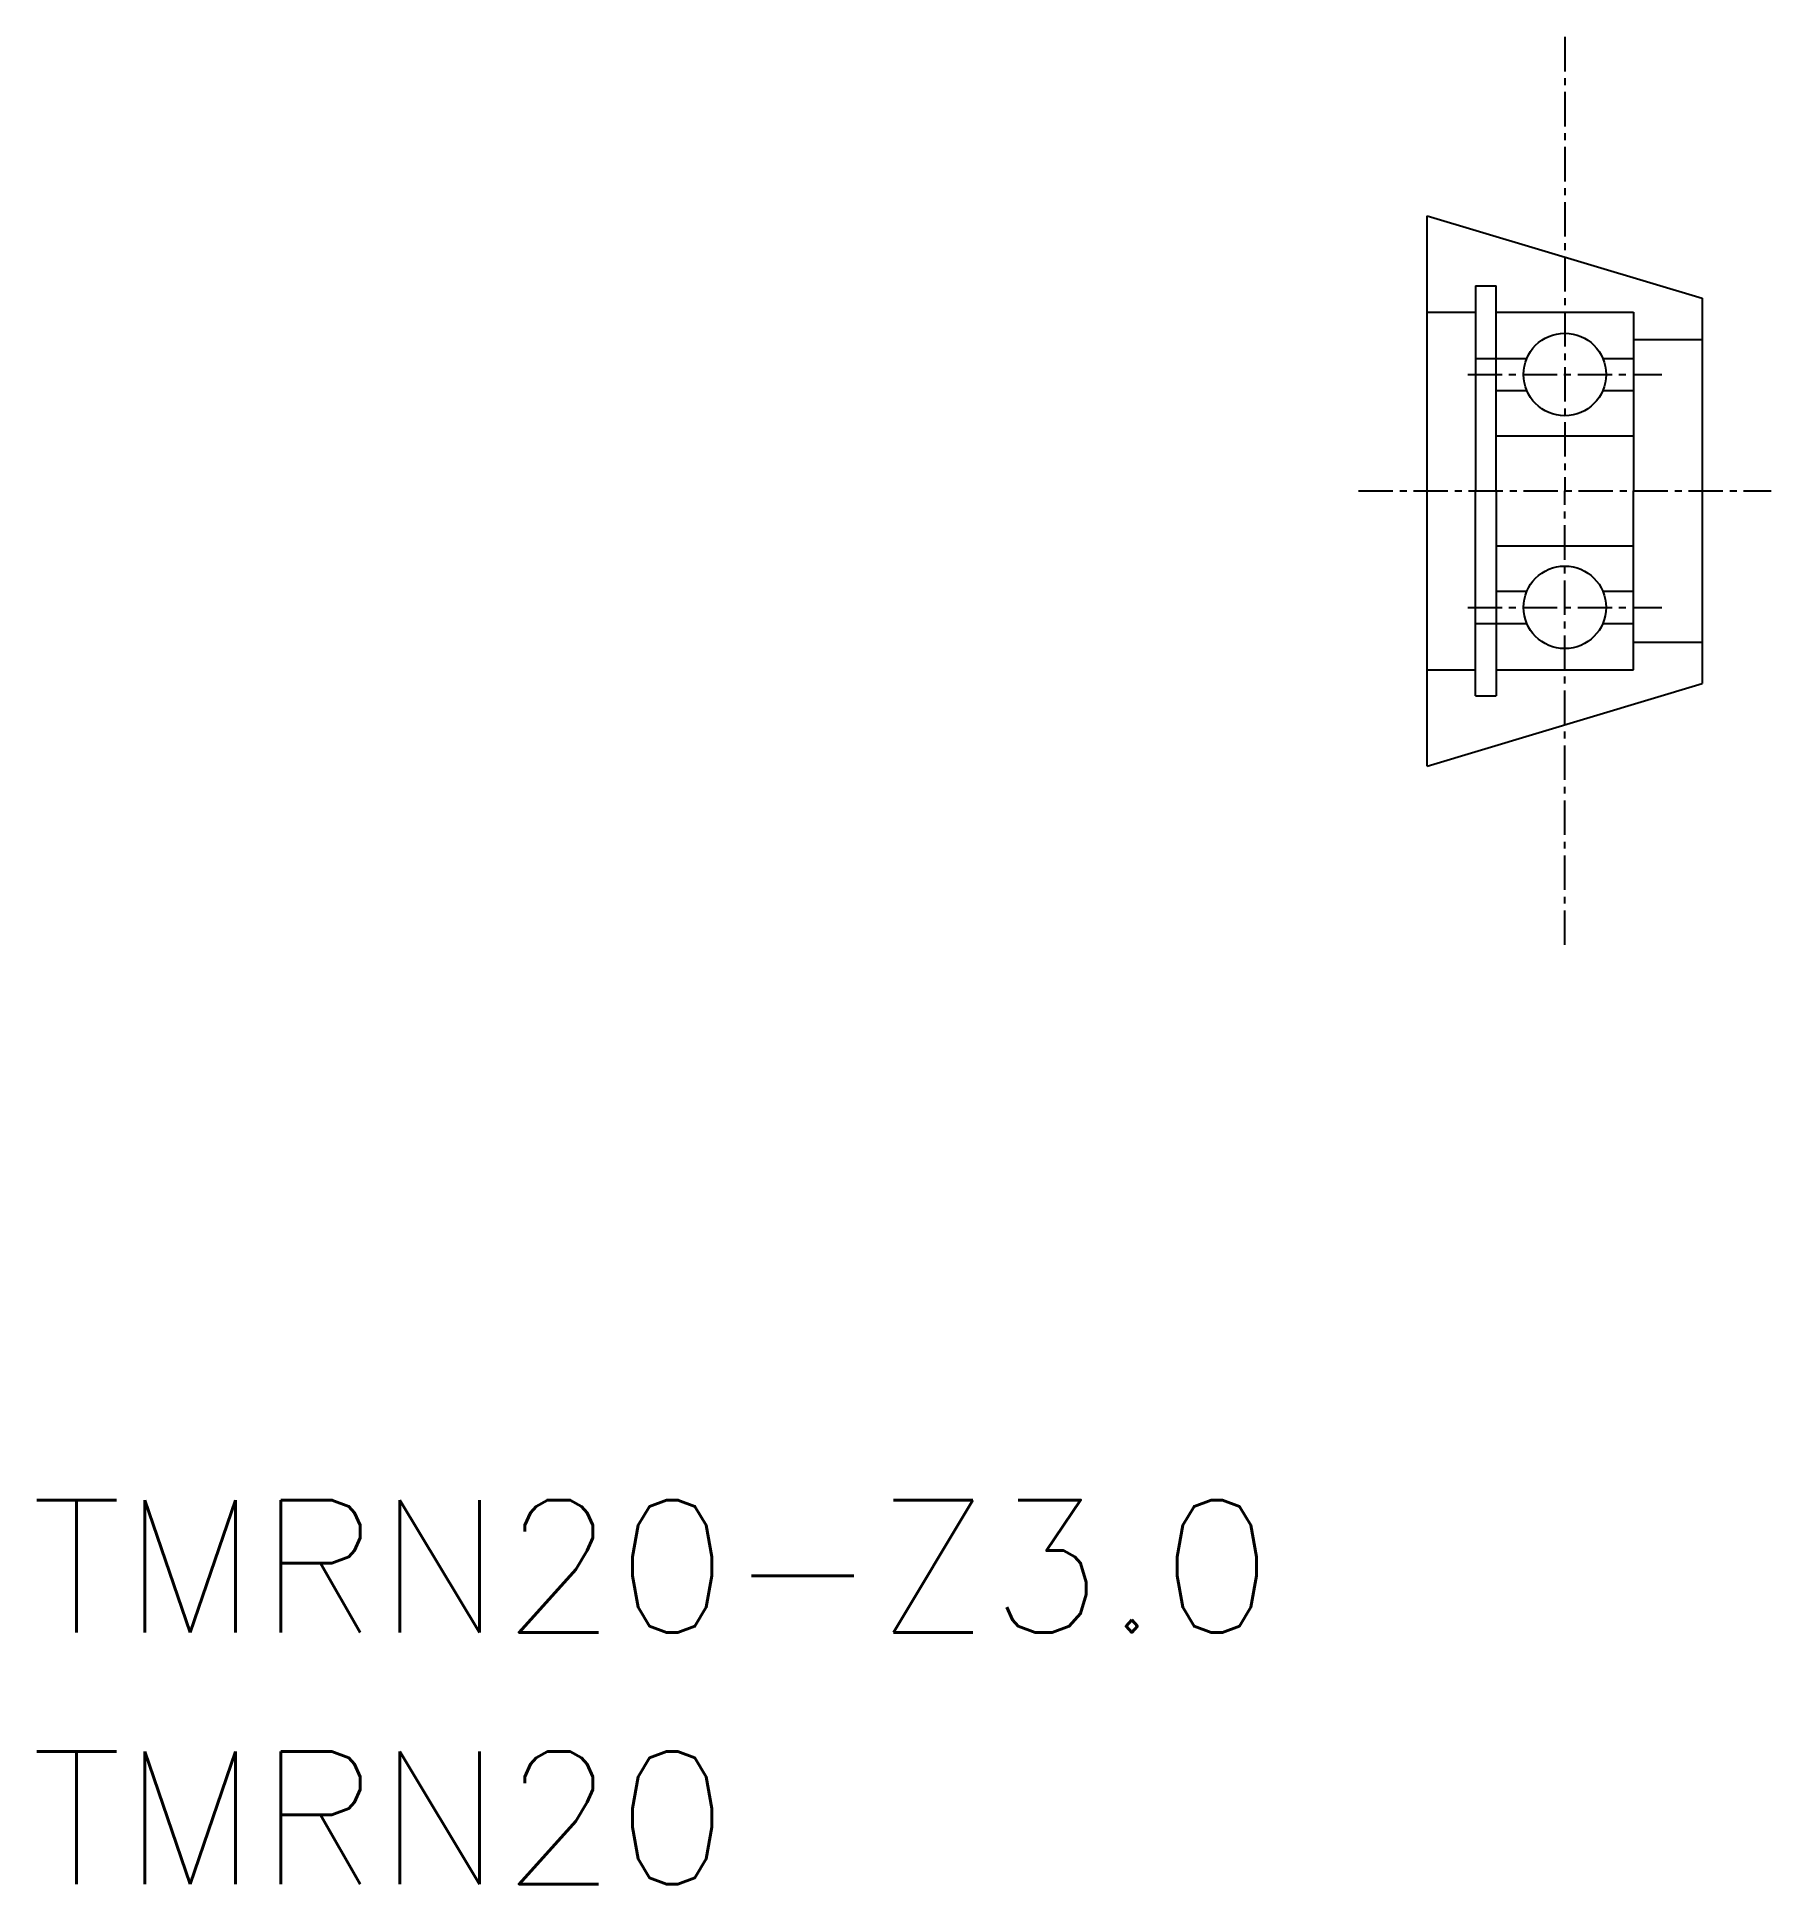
# Model space of a CAD drawing. Extents: x 154.2 to 217.3, y 104.5 to 171.6.
import ezdxf

# ---------------------------------------------------------------- set-up
doc = ezdxf.new("R2010")
doc.units = 0
doc.header["$MEASUREMENT"] = 0
doc.linetypes.add('CENTER', pattern=[2, 1.25, -0.25, 0.25, -0.25])
doc.layers.get('0').update_dxf_attribs({"linetype": 'CONTINUOUS'})
doc.layers.add('CENTER', color=1, linetype='CENTER')
doc.styles.get("Standard").update_dxf_attribs({"font": 'txt.shx'})

msp = doc.modelspace()

# ---------------------------------------------------------------- linework, layer by layer
at = {"color": 7, "linetype": 'Continuous'}
for p, q in [((204.774, 145.096), (204.774, 165.096)), ((206.524, 162.546), (207.274, 162.546)), ((206.524, 162.546), (206.524, 155.096)), ((207.274, 155.096), (207.274, 162.546)), ((204.774, 161.596), (206.524, 161.596)), ((207.274, 161.596), (212.274, 161.596)), ((212.274, 161.596), (212.274, 155.096)), ((212.274, 160.596), (214.774, 160.596)), ((206.524, 159.912), (207.274, 159.912)), ((207.274, 159.912), (208.392, 159.912)), ((211.156, 159.912), (212.274, 159.912)), ((207.274, 158.745), (208.392, 158.745)), ((211.156, 158.745), (212.274, 158.745)), ((207.274, 157.096), (212.274, 157.096)), ((206.524, 147.646), (206.524, 155.096)), ((207.274, 155.096), (207.274, 147.646)), ((212.274, 148.596), (212.274, 155.096)), ((207.274, 153.096), (212.274, 153.096)), ((207.274, 151.447), (208.392, 151.447)), ((211.156, 151.447), (212.274, 151.447)), ((206.524, 150.28), (207.274, 150.28)), ((207.274, 150.28), (208.392, 150.28)), ((211.156, 150.28), (212.274, 150.28)), ((212.274, 149.596), (214.774, 149.596)), ((204.774, 148.596), (206.524, 148.596)), ((207.274, 148.596), (212.274, 148.596)), ((206.524, 147.646), (207.274, 147.646))]:
    msp.add_line(p, q, dxfattribs=at)
for p, q in [((204.774, 165.096), (214.768, 162.096)), ((214.768, 162.096), (214.768, 148.096)), ((204.774, 145.096), (214.768, 148.096))]:
    msp.add_line(p, q)
for centre in [(209.774, 159.328), (209.774, 150.864)]:
    msp.add_circle(centre, 1.5)
at = {"layer": 'CENTER', "color": 1, "linetype": 'CENTER'}
for p, q in [((209.774, 171.596), (209.774, 155.096)), ((206.243, 159.328), (213.305, 159.328)), ((202.274, 155.096), (217.274, 155.096)), ((209.774, 138.596), (209.774, 155.096)), ((206.243, 150.864), (213.305, 150.864))]:
    msp.add_line(p, q, dxfattribs=at)

# ---------------------------------------------------------------- texts
at = {"color": 7, "linetype": 'Continuous'}
for s, height, p in [('TMRN20-Z3.0', 4.81259, (154.011, 113.605)), ('TMRN20', 4.8126, (154.011, 104.461))]:
    msp.add_text(s, height=height, dxfattribs=at).set_placement(p)

doc.saveas('drawing.dxf')
